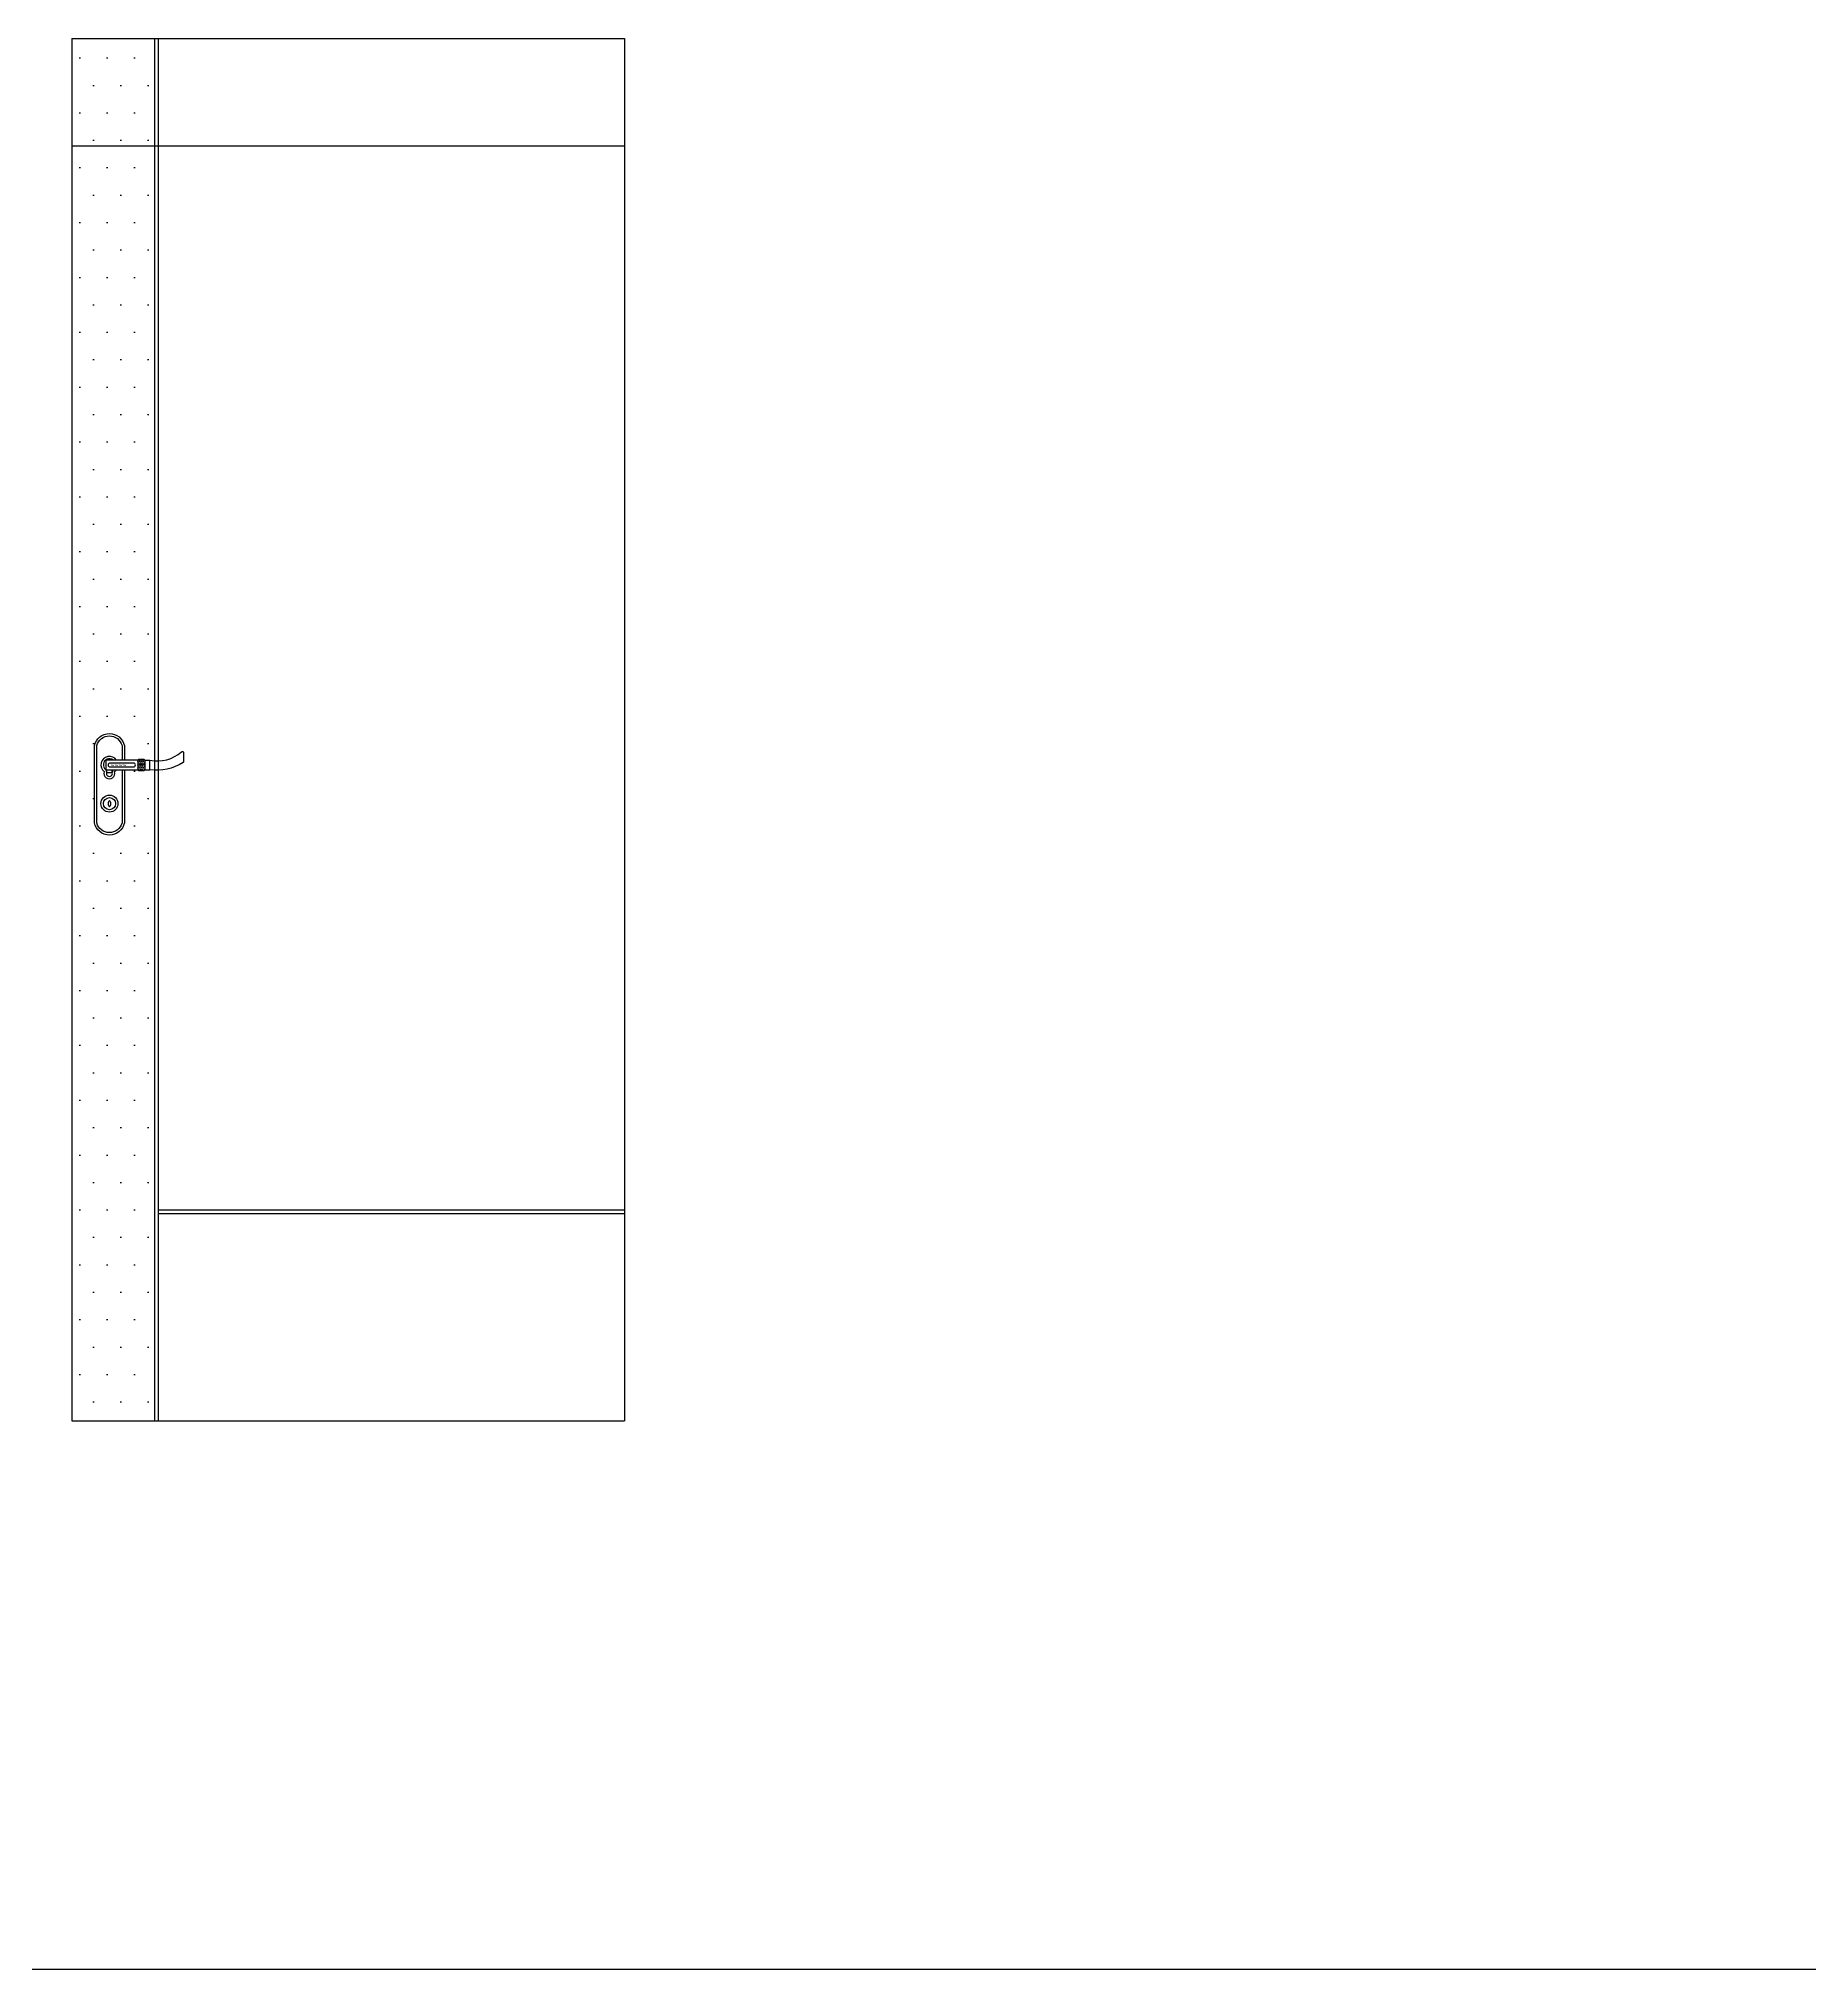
# Model space of a CAD drawing. Extents: x -42728 to 99010, y -18674 to 47645.
# Drawn here: x 23435 to 25997, y -5087 to -2293 of the extents above; entities that cross this region are included whole.
import ezdxf

# ---------------------------------------------------------------- set-up
doc = ezdxf.new("R2010")
doc.units = 0
doc.header["$LTSCALE"] = 100
doc.header["$MEASUREMENT"] = 0
doc.layers.get('0').update_dxf_attribs({"linetype": 'CONTINUOUS'})
doc.layers.add('00-ELE', color=2, linetype='CONTINUOUS')
doc.layers.add('DOOR', color=3, linetype='CONTINUOUS')
doc.styles.get("Standard").update_dxf_attribs({"font": 'ISOCP'})

# ---------------------------------------------------------------- blocks, each defined once
blk = doc.blocks.new('A$C54D25957')
at = {"layer": 'DOOR'}
h = blk.add_hatch(dxfattribs=at)
h.set_pattern_fill('DOTS', color=256, scale=25, style=0)
h.set_pattern_definition([(180, (2102.492, 8394.367), (-19.84375, 39.6875), [0, -39.6875])])
h.paths.add_polyline_path([(0, 2000), (120, 2000), (120, 958.7, -0.033026), (113.1, 959.7), (105.9, 959.7, 0.298217), (104.3, 960.8), (95.6, 960.8), (95.6, 959.7), (76.4, 959.7), (76.4, 980.8, 0.802414), (32.8, 980.8), (32.8, 868.8, 0.802414), (76.4, 868.8), (76.4, 945.8), (95.7, 945.8, 0.298217), (97.3, 944.7), (106.1, 944.7), (106.1, 945.8), (113.1, 945.8, 0.024769), (120, 945.1), (120, 0), (0, 0)])
at = {"layer": 'DOOR', "ltscale": 1200}
h = blk.add_hatch(dxfattribs=at)
h.set_pattern_fill('TRIANG', color=256, scale=20, style=0)
h.set_pattern_definition([(60, (-79246.7278, -22724.524), (-1.3125, 2.273316683), [1.3125, -1.3125]), (120, (-79246.7278, -22724.524), (-2.625, 1e-09), [1.3125, -1.3125]), (7e-15, (-79247.384, -22723.3873), (1.3125, 2.27331668), [1.3125, -1.3125])])
h.paths.add_polyline_path([(106.1, 955.3, 0.414214), (104.3, 957), (97.3, 957, 0.414214), (95.6, 955.3), (95.6, 942.7, 0.414214), (97.3, 941), (104.3, 941, 0.414214), (106.1, 942.7)])
at = {"layer": 'DOOR'}
for p, q in [((0, 2000), (800, 2000)), ((0, 2000), (0, 0)), ((120, 2000), (120, 0)), ((125, 2000), (125, 0)), ((800, 2000), (800, 0)), ((125, 305), (800, 305)), ((125, 300), (800, 300))]:
    blk.add_line(p, q, dxfattribs=at)
for points in [[(0, 2000), (0, 0)], [(800, 2000), (800, 0)], [(0, 1845), (800, 1845)], [(76.3, 977), (76.3, 956)]]:
    blk.add_lwpolyline(points, dxfattribs=at)
for points in [[(76.3, 942), (76.3, 865, -0.802414), (32.8, 865), (32.8, 977, -0.802414), (76.3, 977)], [(72.8, 942), (72.8, 865, -0.764596), (36.3, 865), (36.3, 977, -0.764596), (72.8, 977), (72.8, 956)]]:
    blk.add_lwpolyline(points, format="xyb", dxfattribs=at)
at = {"layer": 'DOOR', "ltscale": 1200}
for points in [[(64.7, 956, 1.170261), (47.1, 939.3, 1.395068), (62, 939.3, 0.078622), (64.7, 942)], [(59.9, 956, 1), (49.2, 942), (50.4, 938.1, 1.395068), (58.7, 938.1), (59.9, 942, 0.00017), (59.9, 942)], [(95.7, 956), (51, 956, 0.414214), (49.2, 954.2), (49.2, 943.8, 0.414214), (51, 942), (95.7, 942)], [(58.4, 956, 0.248261), (57, 956.8), (52.1, 956.8, 0.252304), (50.7, 956, 0.252304)], [(161.1, 952.4, -0.180887), (113.1, 942), (113.1, 956, 0.236923), (159, 968, 0.236923)], [(159, 968, -0.645344), (161.9, 966.7), (161.9, 953.9, -0.257142), (161.1, 952.4)], [(50.4, 942.1), (50.4, 939.9, 0.414214), (52.1, 938.1), (57, 938.1, 0.414214), (58.7, 939.9), (58.7, 942)]]:
    blk.add_lwpolyline(points, format="xyb", dxfattribs=at)
for points in [[(55.6, 946.1), (89.3, 946.1, 1), (89.3, 951.8), (55.6, 951.8, 1)], [(106.1, 955.3, 0.414214), (104.3, 957), (97.3, 957, 0.414214), (95.6, 955.3), (95.6, 942.7, 0.414214), (97.3, 941), (104.3, 941, 0.414214), (106.1, 942.7)]]:
    blk.add_lwpolyline(points, format="xyb", close=True, dxfattribs=at)
for points in [[(105.9, 956), (113.1, 956)], [(105.9, 942), (113.1, 942)]]:
    blk.add_lwpolyline(points, dxfattribs=at)
for radius in [12.3, 8.78]:
    blk.add_circle((54.6, 893), radius, dxfattribs=at)
blk.add_ellipse((54.6, 893), major_axis=(0, 4.4), ratio=0.325113, start_param=3.141593, end_param=9.424778, dxfattribs=at)
at = {"layer": 'DOOR', "text_generation_flag": 4}
blk.add_text('wrwrwrwr', height=3.5, rotation=180, dxfattribs=at).set_placement((79.1, 947.4))
blk = doc.blocks.new('A$C6CED0BF6')
at = {"layer": '00-ELE'}
blk.add_line((7388.2, 117.3), (8188.2, 117.3), dxfattribs=at)
blk.add_blockref('A$C54D25957', (7388.2, 117.3), dxfattribs=at)

msp = doc.modelspace()

# ---------------------------------------------------------------- linework, layer by layer
msp.add_line((36688.13139, -5087.13862), (5720.2478, -5087.13862))

# ---------------------------------------------------------------- block references
msp.add_blockref('A$C6CED0BF6', (16094.35288, -4410.57922))

doc.saveas('drawing.dxf')
